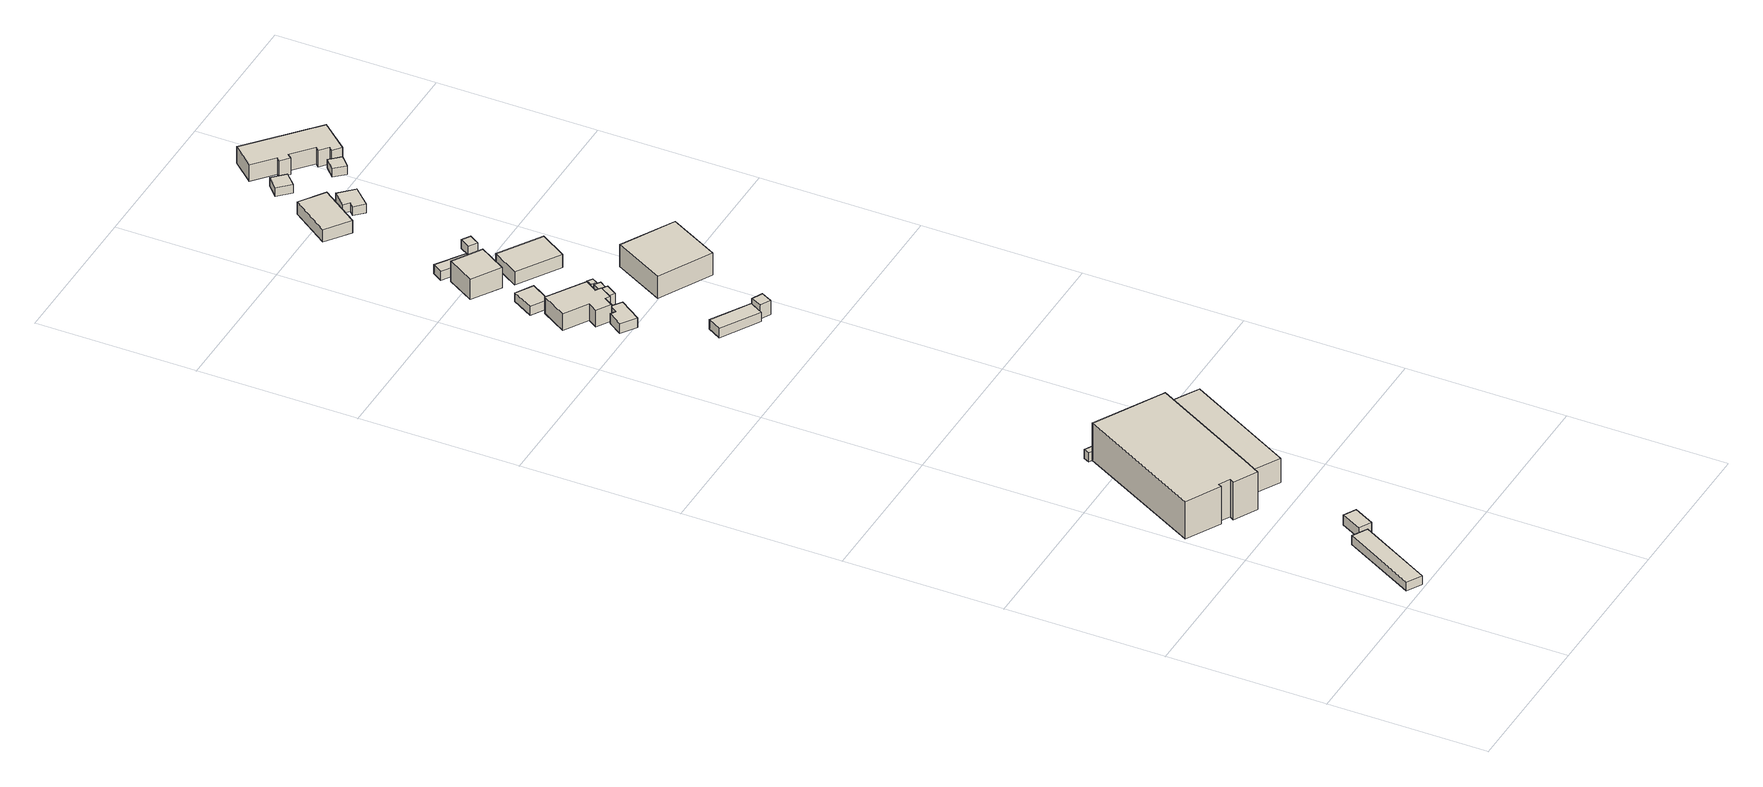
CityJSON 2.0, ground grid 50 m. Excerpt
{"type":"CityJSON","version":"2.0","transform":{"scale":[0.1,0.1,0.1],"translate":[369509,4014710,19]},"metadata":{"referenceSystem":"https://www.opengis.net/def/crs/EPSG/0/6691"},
"CityObjects":{
"building1":{"type":"Building","attributes":{"枝番":1,"利根川水系渡良瀬川洪水浸水想定区域（計画規模）.規模":"L1","利根川水系渡良瀬川洪水浸水想定区域（計画規模）.浸水ランク":"2","利根川水系渡良瀬川洪水浸水想定区域（計画規模）.浸水深":1.57,"利根川水系渡良瀬川洪水浸水想定区域（計画規模）.継続時間":7.4,"利根川水系渡良瀬川洪水浸水想定区域（想定最大規模）.規模":"L2","利根川水系渡良瀬川洪水浸水想定区域（想定最大規模）.浸水ランク":"3","利根川水系渡良瀬川洪水浸水想定区域（想定最大規模）.浸水深":3.12,"利根川水系渡良瀬川洪水浸水想定区域（想定最大規模）.継続時間":21.5,"利根川水系矢場川洪水浸水想定区域（想定最大規模）.規模":"L2","利根川水系矢場川洪水浸水想定区域（想定最大規模）.浸水ランク":"2","利根川水系矢場川洪水浸水想定区域（想定最大規模）.浸水深":0.68,"利根川水系多々良川洪水浸水想定区域（計画規模）.規模":"L1","利根川水系多々良川洪水浸水想定区域（計画規模）.浸水ランク":"1","利根川水系多々良川洪水浸水想定区域（計画規模）.浸水深":0.03,"利根川水系多々良川洪水浸水想定区域（想定最大規模）.規模":"L2","利根川水系多々良川洪水浸水想定区域（想定最大規模）.浸水ランク":"1","利根川水系多々良川洪水浸水想定区域（想定最大規模）.浸水深":0.49,"利根川水系多々良川洪水浸水想定区域（想定最大規模）.継続時間":1.3,"利根川水系利根川洪水浸水想定区域（想定最大規模）.規模":"L2","利根川水系利根川洪水浸水想定区域（想定最大規模）.浸水ランク":"2","利根川水系利根川洪水浸水想定区域（想定最大規模）.浸水深":1.14,"BuildingDetails.prefecture":"10","BuildingDetails.city":"10207"},"geometry":[{"type":"Solid","lod":"1","boundaries":[[[[0,1,2,3]],[[2,4,5,3]],[[1,6,4,2]],[[0,7,6,1]],[[3,5,7,0]],[[4,6,7,5]]]]}]},
"building2":{"type":"Building","attributes":{"枝番":1,"利根川水系渡良瀬川洪水浸水想定区域（計画規模）.規模":"L1","利根川水系渡良瀬川洪水浸水想定区域（計画規模）.浸水ランク":"2","利根川水系渡良瀬川洪水浸水想定区域（計画規模）.浸水深":1.26,"利根川水系渡良瀬川洪水浸水想定区域（計画規模）.継続時間":7.1,"利根川水系渡良瀬川洪水浸水想定区域（想定最大規模）.規模":"L2","利根川水系渡良瀬川洪水浸水想定区域（想定最大規模）.浸水ランク":"2","利根川水系渡良瀬川洪水浸水想定区域（想定最大規模）.浸水深":2.8,"利根川水系渡良瀬川洪水浸水想定区域（想定最大規模）.継続時間":21,"利根川水系矢場川洪水浸水想定区域（想定最大規模）.規模":"L2","利根川水系矢場川洪水浸水想定区域（想定最大規模）.浸水ランク":"1","利根川水系矢場川洪水浸水想定区域（想定最大規模）.浸水深":0.37,"利根川水系矢場川洪水浸水想定区域（想定最大規模）.継続時間":7,"利根川水系多々良川洪水浸水想定区域（計画規模）.規模":"L1","利根川水系多々良川洪水浸水想定区域（想定最大規模）.規模":"L2","利根川水系多々良川洪水浸水想定区域（想定最大規模）.浸水ランク":"1","利根川水系多々良川洪水浸水想定区域（想定最大規模）.浸水深":0.18,"利根川水系利根川洪水浸水想定区域（想定最大規模）.規模":"L2","利根川水系利根川洪水浸水想定区域（想定最大規模）.浸水ランク":"2","利根川水系利根川洪水浸水想定区域（想定最大規模）.浸水深":1.04,"usage":"401","measuredHeight":3.5,"BuildingDetails.prefecture":"10","BuildingDetails.city":"10207","BuildingDetails.surveyYear":2016},"geometry":[{"type":"Solid","lod":"1","boundaries":[[[[8,9,10,11]],[[10,12,13,11]],[[9,14,12,10]],[[8,15,14,9]],[[11,13,15,8]],[[12,14,15,13]]]]}]},
"building3":{"type":"Building","attributes":{"枝番":1,"利根川水系渡良瀬川洪水浸水想定区域（計画規模）.規模":"L1","利根川水系渡良瀬川洪水浸水想定区域（計画規模）.浸水ランク":"2","利根川水系渡良瀬川洪水浸水想定区域（計画規模）.浸水深":1.47,"利根川水系渡良瀬川洪水浸水想定区域（計画規模）.継続時間":6.8,"利根川水系渡良瀬川洪水浸水想定区域（想定最大規模）.規模":"L2","利根川水系渡良瀬川洪水浸水想定区域（想定最大規模）.浸水ランク":"3","利根川水系渡良瀬川洪水浸水想定区域（想定最大規模）.浸水深":3.03,"利根川水系渡良瀬川洪水浸水想定区域（想定最大規模）.継続時間":20,"利根川水系矢場川洪水浸水想定区域（想定最大規模）.規模":"L2","利根川水系矢場川洪水浸水想定区域（想定最大規模）.浸水ランク":"2","利根川水系矢場川洪水浸水想定区域（想定最大規模）.浸水深":0.57,"利根川水系矢場川洪水浸水想定区域（想定最大規模）.継続時間":5,"利根川水系多々良川洪水浸水想定区域（計画規模）.規模":"L1","利根川水系多々良川洪水浸水想定区域（計画規模）.浸水ランク":"1","利根川水系多々良川洪水浸水想定区域（計画規模）.浸水深":0.02,"利根川水系多々良川洪水浸水想定区域（想定最大規模）.規模":"L2","利根川水系多々良川洪水浸水想定区域（想定最大規模）.浸水ランク":"1","利根川水系多々良川洪水浸水想定区域（想定最大規模）.浸水深":0.39,"利根川水系利根川洪水浸水想定区域（想定最大規模）.規模":"L2","利根川水系利根川洪水浸水想定区域（想定最大規模）.浸水ランク":"2","利根川水系利根川洪水浸水想定区域（想定最大規模）.浸水深":1.04,"usage":"401","measuredHeight":15.7,"BuildingDetails.prefecture":"10","BuildingDetails.city":"10207","BuildingDetails.surveyYear":2016},"geometry":[{"type":"Solid","lod":"1","boundaries":[[[[16,17,18,19,20,21,22,23,24,25]],[[24,26,27,25]],[[23,28,26,24]],[[22,29,28,23]],[[21,30,29,22]],[[20,31,30,21]],[[19,32,31,20]],[[18,33,32,19]],[[17,34,33,18]],[[16,35,34,17]],[[25,27,35,16]],[[26,28,29,30,31,32,33,34,35,27]]]]}]},
"building4":{"type":"Building","attributes":{"枝番":1,"利根川水系渡良瀬川洪水浸水想定区域（計画規模）.規模":"L1","利根川水系渡良瀬川洪水浸水想定区域（計画規模）.浸水ランク":"2","利根川水系渡良瀬川洪水浸水想定区域（計画規模）.浸水深":1.47,"利根川水系渡良瀬川洪水浸水想定区域（計画規模）.継続時間":9.9,"利根川水系渡良瀬川洪水浸水想定区域（想定最大規模）.規模":"L2","利根川水系渡良瀬川洪水浸水想定区域（想定最大規模）.浸水ランク":"3","利根川水系渡良瀬川洪水浸水想定区域（想定最大規模）.浸水深":3.03,"利根川水系渡良瀬川洪水浸水想定区域（想定最大規模）.継続時間":29.2,"利根川水系矢場川洪水浸水想定区域（想定最大規模）.規模":"L2","利根川水系矢場川洪水浸水想定区域（想定最大規模）.浸水ランク":"2","利根川水系矢場川洪水浸水想定区域（想定最大規模）.浸水深":0.57,"利根川水系矢場川洪水浸水想定区域（想定最大規模）.継続時間":13.2,"利根川水系多々良川洪水浸水想定区域（計画規模）.規模":"L1","利根川水系多々良川洪水浸水想定区域（計画規模）.浸水ランク":"2","利根川水系多々良川洪水浸水想定区域（計画規模）.浸水深":0.72,"利根川水系多々良川洪水浸水想定区域（想定最大規模）.規模":"L2","利根川水系多々良川洪水浸水想定区域（想定最大規模）.浸水ランク":"1","利根川水系多々良川洪水浸水想定区域（想定最大規模）.浸水深":0.39,"利根川水系多々良川洪水浸水想定区域（想定最大規模）.継続時間":10.6,"利根川水系利根川洪水浸水想定区域（想定最大規模）.規模":"L2","利根川水系利根川洪水浸水想定区域（想定最大規模）.浸水ランク":"2","利根川水系利根川洪水浸水想定区域（想定最大規模）.浸水深":1.04,"measuredHeight":8,"BuildingDetails.prefecture":"10","BuildingDetails.city":"10207"},"geometry":[{"type":"Solid","lod":"1","boundaries":[[[[36,37,38,39]],[[38,40,41,39]],[[37,42,40,38]],[[36,43,42,37]],[[39,41,43,36]],[[40,42,43,41]]]]}]},
"building5":{"type":"Building","attributes":{"枝番":1,"利根川水系渡良瀬川洪水浸水想定区域（計画規模）.規模":"L1","利根川水系渡良瀬川洪水浸水想定区域（計画規模）.浸水ランク":"2","利根川水系渡良瀬川洪水浸水想定区域（計画規模）.浸水深":1.47,"利根川水系渡良瀬川洪水浸水想定区域（計画規模）.継続時間":6.5,"利根川水系渡良瀬川洪水浸水想定区域（想定最大規模）.規模":"L2","利根川水系渡良瀬川洪水浸水想定区域（想定最大規模）.浸水ランク":"3","利根川水系渡良瀬川洪水浸水想定区域（想定最大規模）.浸水深":3.01,"利根川水系渡良瀬川洪水浸水想定区域（想定最大規模）.継続時間":19.4,"利根川水系矢場川洪水浸水想定区域（想定最大規模）.規模":"L2","利根川水系矢場川洪水浸水想定区域（想定最大規模）.浸水ランク":"2","利根川水系矢場川洪水浸水想定区域（想定最大規模）.浸水深":0.57,"利根川水系矢場川洪水浸水想定区域（想定最大規模）.継続時間":3,"利根川水系多々良川洪水浸水想定区域（計画規模）.規模":"L1","利根川水系多々良川洪水浸水想定区域（想定最大規模）.規模":"L2","利根川水系多々良川洪水浸水想定区域（想定最大規模）.浸水ランク":"1","利根川水系多々良川洪水浸水想定区域（想定最大規模）.浸水深":0.39,"利根川水系利根川洪水浸水想定区域（想定最大規模）.規模":"L2","利根川水系利根川洪水浸水想定区域（想定最大規模）.浸水ランク":"2","利根川水系利根川洪水浸水想定区域（想定最大規模）.浸水深":1.14,"measuredHeight":13,"BuildingDetails.prefecture":"10","BuildingDetails.city":"10207"},"geometry":[{"type":"Solid","lod":"1","boundaries":[[[[44,45,46,47,48,49]],[[48,50,51,49]],[[47,52,50,48]],[[46,53,52,47]],[[45,54,53,46]],[[44,55,54,45]],[[49,51,55,44]],[[50,52,53,54,55,51]]]]}]},
"building6":{"type":"Building","attributes":{"枝番":1,"利根川水系渡良瀬川洪水浸水想定区域（計画規模）.規模":"L1","利根川水系渡良瀬川洪水浸水想定区域（計画規模）.浸水ランク":"2","利根川水系渡良瀬川洪水浸水想定区域（計画規模）.浸水深":2.49,"利根川水系渡良瀬川洪水浸水想定区域（計画規模）.継続時間":12.1,"利根川水系渡良瀬川洪水浸水想定区域（想定最大規模）.規模":"L2","利根川水系渡良瀬川洪水浸水想定区域（想定最大規模）.浸水ランク":"3","利根川水系渡良瀬川洪水浸水想定区域（想定最大規模）.浸水深":4.12,"利根川水系渡良瀬川洪水浸水想定区域（想定最大規模）.継続時間":32.4,"利根川水系矢場川洪水浸水想定区域（想定最大規模）.規模":"L2","利根川水系矢場川洪水浸水想定区域（想定最大規模）.浸水ランク":"2","利根川水系矢場川洪水浸水想定区域（想定最大規模）.浸水深":1.58,"利根川水系矢場川洪水浸水想定区域（想定最大規模）.継続時間":16.7,"利根川水系多々良川洪水浸水想定区域（計画規模）.規模":"L1","利根川水系多々良川洪水浸水想定区域（計画規模）.浸水ランク":"2","利根川水系多々良川洪水浸水想定区域（計画規模）.浸水深":0.93,"利根川水系多々良川洪水浸水想定区域（計画規模）.継続時間":5.1,"利根川水系多々良川洪水浸水想定区域（想定最大規模）.規模":"L2","利根川水系多々良川洪水浸水想定区域（想定最大規模）.浸水ランク":"2","利根川水系多々良川洪水浸水想定区域（想定最大規模）.浸水深":1.39,"利根川水系多々良川洪水浸水想定区域（想定最大規模）.継続時間":14.8,"利根川水系利根川洪水浸水想定区域（想定最大規模）.規模":"L2","利根川水系利根川洪水浸水想定区域（想定最大規模）.浸水ランク":"2","利根川水系利根川洪水浸水想定区域（想定最大規模）.浸水深":1.64,"usage":"402","measuredHeight":3.8,"BuildingDetails.prefecture":"10","BuildingDetails.city":"10207","BuildingDetails.surveyYear":2016},"geometry":[{"type":"Solid","lod":"1","boundaries":[[[[56,57,58,59,60,61]],[[60,62,63,61]],[[59,64,62,60]],[[58,65,64,59]],[[57,66,65,58]],[[56,67,66,57]],[[61,63,67,56]],[[62,64,65,66,67,63]]]]}]},
"building7":{"type":"Building","attributes":{"枝番":1,"利根川水系渡良瀬川洪水浸水想定区域（計画規模）.規模":"L1","利根川水系渡良瀬川洪水浸水想定区域（計画規模）.浸水ランク":"2","利根川水系渡良瀬川洪水浸水想定区域（計画規模）.浸水深":1.89,"利根川水系渡良瀬川洪水浸水想定区域（計画規模）.継続時間":12.1,"利根川水系渡良瀬川洪水浸水想定区域（想定最大規模）.規模":"L2","利根川水系渡良瀬川洪水浸水想定区域（想定最大規模）.浸水ランク":"3","利根川水系渡良瀬川洪水浸水想定区域（想定最大規模）.浸水深":3.52,"利根川水系渡良瀬川洪水浸水想定区域（想定最大規模）.継続時間":32.4,"利根川水系矢場川洪水浸水想定区域（想定最大規模）.規模":"L2","利根川水系矢場川洪水浸水想定区域（想定最大規模）.浸水ランク":"2","利根川水系矢場川洪水浸水想定区域（想定最大規模）.浸水深":0.98,"利根川水系矢場川洪水浸水想定区域（想定最大規模）.継続時間":16.7,"利根川水系多々良川洪水浸水想定区域（計画規模）.規模":"L1","利根川水系多々良川洪水浸水想定区域（計画規模）.浸水ランク":"1","利根川水系多々良川洪水浸水想定区域（計画規模）.浸水深":0.33,"利根川水系多々良川洪水浸水想定区域（計画規模）.継続時間":5.1,"利根川水系多々良川洪水浸水想定区域（想定最大規模）.規模":"L2","利根川水系多々良川洪水浸水想定区域（想定最大規模）.浸水ランク":"2","利根川水系多々良川洪水浸水想定区域（想定最大規模）.浸水深":0.79,"利根川水系多々良川洪水浸水想定区域（想定最大規模）.継続時間":14.8,"利根川水系利根川洪水浸水想定区域（想定最大規模）.規模":"L2","利根川水系利根川洪水浸水想定区域（想定最大規模）.浸水ランク":"2","利根川水系利根川洪水浸水想定区域（想定最大規模）.浸水深":1.54,"usage":"411","measuredHeight":7.4,"BuildingDetails.prefecture":"10","BuildingDetails.city":"10207","BuildingDetails.surveyYear":2016},"geometry":[{"type":"Solid","lod":"1","boundaries":[[[[68,69,70,71,72,73,74,75,76,77]],[[76,78,79,77]],[[75,80,78,76]],[[74,81,80,75]],[[73,82,81,74]],[[72,83,82,73]],[[71,84,83,72]],[[70,85,84,71]],[[69,86,85,70]],[[68,87,86,69]],[[77,79,87,68]],[[78,80,81,82,83,84,85,86,87,79]]]]}]},
"building8":{"type":"Building","attributes":{"枝番":1,"利根川水系渡良瀬川洪水浸水想定区域（計画規模）.規模":"L1","利根川水系渡良瀬川洪水浸水想定区域（計画規模）.浸水ランク":"2","利根川水系渡良瀬川洪水浸水想定区域（計画規模）.浸水深":1.99,"利根川水系渡良瀬川洪水浸水想定区域（計画規模）.継続時間":12.1,"利根川水系渡良瀬川洪水浸水想定区域（想定最大規模）.規模":"L2","利根川水系渡良瀬川洪水浸水想定区域（想定最大規模）.浸水ランク":"3","利根川水系渡良瀬川洪水浸水想定区域（想定最大規模）.浸水深":3.62,"利根川水系渡良瀬川洪水浸水想定区域（想定最大規模）.継続時間":32.4,"利根川水系矢場川洪水浸水想定区域（想定最大規模）.規模":"L2","利根川水系矢場川洪水浸水想定区域（想定最大規模）.浸水ランク":"2","利根川水系矢場川洪水浸水想定区域（想定最大規模）.浸水深":1.08,"利根川水系矢場川洪水浸水想定区域（想定最大規模）.継続時間":16.7,"利根川水系多々良川洪水浸水想定区域（計画規模）.規模":"L1","利根川水系多々良川洪水浸水想定区域（計画規模）.浸水ランク":"1","利根川水系多々良川洪水浸水想定区域（計画規模）.浸水深":0.43,"利根川水系多々良川洪水浸水想定区域（計画規模）.継続時間":5.1,"利根川水系多々良川洪水浸水想定区域（想定最大規模）.規模":"L2","利根川水系多々良川洪水浸水想定区域（想定最大規模）.浸水ランク":"2","利根川水系多々良川洪水浸水想定区域（想定最大規模）.浸水深":0.89,"利根川水系多々良川洪水浸水想定区域（想定最大規模）.継続時間":14.8,"利根川水系利根川洪水浸水想定区域（想定最大規模）.規模":"L2","利根川水系利根川洪水浸水想定区域（想定最大規模）.浸水ランク":"2","利根川水系利根川洪水浸水想定区域（想定最大規模）.浸水深":1.54,"measuredHeight":3.2,"BuildingDetails.prefecture":"10","BuildingDetails.city":"10207"},"geometry":[{"type":"Solid","lod":"1","boundaries":[[[[88,89,90,91]],[[90,92,93,91]],[[89,94,92,90]],[[88,95,94,89]],[[91,93,95,88]],[[92,94,95,93]]]]}]},
"building9":{"type":"Building","attributes":{"枝番":1,"利根川水系渡良瀬川洪水浸水想定区域（計画規模）.規模":"L1","利根川水系渡良瀬川洪水浸水想定区域（計画規模）.浸水ランク":"2","利根川水系渡良瀬川洪水浸水想定区域（計画規模）.浸水深":2.08,"利根川水系渡良瀬川洪水浸水想定区域（計画規模）.継続時間":13.3,"利根川水系渡良瀬川洪水浸水想定区域（想定最大規模）.規模":"L2","利根川水系渡良瀬川洪水浸水想定区域（想定最大規模）.浸水ランク":"3","利根川水系渡良瀬川洪水浸水想定区域（想定最大規模）.浸水深":3.71,"利根川水系渡良瀬川洪水浸水想定区域（想定最大規模）.継続時間":34.1,"利根川水系矢場川洪水浸水想定区域（想定最大規模）.規模":"L2","利根川水系矢場川洪水浸水想定区域（想定最大規模）.浸水ランク":"2","利根川水系矢場川洪水浸水想定区域（想定最大規模）.浸水深":1.17,"利根川水系矢場川洪水浸水想定区域（想定最大規模）.継続時間":18.3,"利根川水系多々良川洪水浸水想定区域（計画規模）.規模":"L1","利根川水系多々良川洪水浸水想定区域（計画規模）.浸水ランク":"2","利根川水系多々良川洪水浸水想定区域（計画規模）.浸水深":0.53,"利根川水系多々良川洪水浸水想定区域（計画規模）.継続時間":6.7,"利根川水系多々良川洪水浸水想定区域（想定最大規模）.規模":"L2","利根川水系多々良川洪水浸水想定区域（想定最大規模）.浸水ランク":"2","利根川水系多々良川洪水浸水想定区域（想定最大規模）.浸水深":0.99,"利根川水系多々良川洪水浸水想定区域（想定最大規模）.継続時間":16.5,"利根川水系利根川洪水浸水想定区域（想定最大規模）.規模":"L2","利根川水系利根川洪水浸水想定区域（想定最大規模）.浸水ランク":"2","利根川水系利根川洪水浸水想定区域（想定最大規模）.浸水深":1.64,"usage":"431","measuredHeight":3.9,"BuildingDetails.prefecture":"10","BuildingDetails.city":"10207","BuildingDetails.surveyYear":2016},"geometry":[{"type":"Solid","lod":"1","boundaries":[[[[96,97,98,99]],[[98,100,101,99]],[[97,102,100,98]],[[96,103,102,97]],[[99,101,103,96]],[[100,102,103,101]]]]}]},
"building10":{"type":"Building","attributes":{"枝番":1,"利根川水系渡良瀬川洪水浸水想定区域（計画規模）.規模":"L1","利根川水系渡良瀬川洪水浸水想定区域（計画規模）.浸水ランク":"2","利根川水系渡良瀬川洪水浸水想定区域（計画規模）.浸水深":2.29,"利根川水系渡良瀬川洪水浸水想定区域（計画規模）.継続時間":15.6,"利根川水系渡良瀬川洪水浸水想定区域（想定最大規模）.規模":"L2","利根川水系渡良瀬川洪水浸水想定区域（想定最大規模）.浸水ランク":"3","利根川水系渡良瀬川洪水浸水想定区域（想定最大規模）.浸水深":3.92,"利根川水系渡良瀬川洪水浸水想定区域（想定最大規模）.継続時間":38,"利根川水系矢場川洪水浸水想定区域（想定最大規模）.規模":"L2","利根川水系矢場川洪水浸水想定区域（想定最大規模）.浸水ランク":"2","利根川水系矢場川洪水浸水想定区域（想定最大規模）.浸水深":1.38,"利根川水系矢場川洪水浸水想定区域（想定最大規模）.継続時間":21.6,"利根川水系多々良川洪水浸水想定区域（計画規模）.規模":"L1","利根川水系多々良川洪水浸水想定区域（計画規模）.浸水ランク":"2","利根川水系多々良川洪水浸水想定区域（計画規模）.浸水深":0.73,"利根川水系多々良川洪水浸水想定区域（計画規模）.継続時間":8.9,"利根川水系多々良川洪水浸水想定区域（想定最大規模）.規模":"L2","利根川水系多々良川洪水浸水想定区域（想定最大規模）.浸水ランク":"2","利根川水系多々良川洪水浸水想定区域（想定最大規模）.浸水深":1.18,"利根川水系多々良川洪水浸水想定区域（想定最大規模）.継続時間":19.7,"利根川水系利根川洪水浸水想定区域（想定最大規模）.規模":"L2","利根川水系利根川洪水浸水想定区域（想定最大規模）.浸水ランク":"2","利根川水系利根川洪水浸水想定区域（想定最大規模）.浸水深":1.74,"usage":"401","measuredHeight":3.9,"BuildingDetails.prefecture":"10","BuildingDetails.city":"10207","BuildingDetails.surveyYear":2016},"geometry":[{"type":"Solid","lod":"1","boundaries":[[[[104,105,106,107]],[[106,108,109,107]],[[105,110,108,106]],[[104,111,110,105]],[[107,109,111,104]],[[108,110,111,109]]]]}]},
"building11":{"type":"Building","attributes":{"枝番":1,"利根川水系渡良瀬川洪水浸水想定区域（計画規模）.規模":"L1","利根川水系渡良瀬川洪水浸水想定区域（計画規模）.浸水ランク":"2","利根川水系渡良瀬川洪水浸水想定区域（計画規模）.浸水深":1.9,"利根川水系渡良瀬川洪水浸水想定区域（計画規模）.継続時間":9.9,"利根川水系渡良瀬川洪水浸水想定区域（想定最大規模）.規模":"L2","利根川水系渡良瀬川洪水浸水想定区域（想定最大規模）.浸水ランク":"3","利根川水系渡良瀬川洪水浸水想定区域（想定最大規模）.浸水深":3.53,"利根川水系渡良瀬川洪水浸水想定区域（想定最大規模）.継続時間":28.8,"利根川水系矢場川洪水浸水想定区域（想定最大規模）.規模":"L2","利根川水系矢場川洪水浸水想定区域（想定最大規模）.浸水ランク":"2","利根川水系矢場川洪水浸水想定区域（想定最大規模）.浸水深":0.98,"利根川水系矢場川洪水浸水想定区域（想定最大規模）.継続時間":13.2,"利根川水系多々良川洪水浸水想定区域（計画規模）.規模":"L1","利根川水系多々良川洪水浸水想定区域（計画規模）.浸水ランク":"1","利根川水系多々良川洪水浸水想定区域（計画規模）.浸水深":0.33,"利根川水系多々良川洪水浸水想定区域（想定最大規模）.規模":"L2","利根川水系多々良川洪水浸水想定区域（想定最大規模）.浸水ランク":"2","利根川水系多々良川洪水浸水想定区域（想定最大規模）.浸水深":0.79,"利根川水系多々良川洪水浸水想定区域（想定最大規模）.継続時間":10.5,"利根川水系利根川洪水浸水想定区域（想定最大規模）.規模":"L2","利根川水系利根川洪水浸水想定区域（想定最大規模）.浸水ランク":"2","利根川水系利根川洪水浸水想定区域（想定最大規模）.浸水深":1.34,"usage":"411","measuredHeight":8,"BuildingDetails.prefecture":"10","BuildingDetails.city":"10207","BuildingDetails.surveyYear":2016},"geometry":[{"type":"Solid","lod":"1","boundaries":[[[[112,113,114,115]],[[114,116,117,115]],[[113,118,116,114]],[[112,119,118,113]],[[115,117,119,112]],[[116,118,119,117]]]]}]},
"building12":{"type":"Building","attributes":{"枝番":1,"利根川水系渡良瀬川洪水浸水想定区域（計画規模）.規模":"L1","利根川水系渡良瀬川洪水浸水想定区域（計画規模）.浸水ランク":"2","利根川水系渡良瀬川洪水浸水想定区域（計画規模）.浸水深":2.19,"利根川水系渡良瀬川洪水浸水想定区域（計画規模）.継続時間":13.3,"利根川水系渡良瀬川洪水浸水想定区域（想定最大規模）.規模":"L2","利根川水系渡良瀬川洪水浸水想定区域（想定最大規模）.浸水ランク":"3","利根川水系渡良瀬川洪水浸水想定区域（想定最大規模）.浸水深":3.81,"利根川水系渡良瀬川洪水浸水想定区域（想定最大規模）.継続時間":34.1,"利根川水系矢場川洪水浸水想定区域（想定最大規模）.規模":"L2","利根川水系矢場川洪水浸水想定区域（想定最大規模）.浸水ランク":"2","利根川水系矢場川洪水浸水想定区域（想定最大規模）.浸水深":1.28,"利根川水系矢場川洪水浸水想定区域（想定最大規模）.継続時間":18.3,"利根川水系多々良川洪水浸水想定区域（計画規模）.規模":"L1","利根川水系多々良川洪水浸水想定区域（計画規模）.浸水ランク":"2","利根川水系多々良川洪水浸水想定区域（計画規模）.浸水深":0.63,"利根川水系多々良川洪水浸水想定区域（計画規模）.継続時間":6.7,"利根川水系多々良川洪水浸水想定区域（想定最大規模）.規模":"L2","利根川水系多々良川洪水浸水想定区域（想定最大規模）.浸水ランク":"2","利根川水系多々良川洪水浸水想定区域（想定最大規模）.浸水深":1.09,"利根川水系多々良川洪水浸水想定区域（想定最大規模）.継続時間":16.5,"利根川水系利根川洪水浸水想定区域（想定最大規模）.規模":"L2","利根川水系利根川洪水浸水想定区域（想定最大規模）.浸水ランク":"2","利根川水系利根川洪水浸水想定区域（想定最大規模）.浸水深":1.84,"measuredHeight":5,"BuildingDetails.prefecture":"10","BuildingDetails.city":"10207"},"geometry":[{"type":"Solid","lod":"1","boundaries":[[[[120,121,122,123]],[[122,124,125,123]],[[121,126,124,122]],[[120,127,126,121]],[[123,125,127,120]],[[124,126,127,125]]]]}]},
"building13":{"type":"Building","attributes":{"枝番":1,"利根川水系渡良瀬川洪水浸水想定区域（計画規模）.規模":"L1","利根川水系渡良瀬川洪水浸水想定区域（計画規模）.浸水ランク":"2","利根川水系渡良瀬川洪水浸水想定区域（計画規模）.浸水深":2.49,"利根川水系渡良瀬川洪水浸水想定区域（計画規模）.継続時間":15.6,"利根川水系渡良瀬川洪水浸水想定区域（想定最大規模）.規模":"L2","利根川水系渡良瀬川洪水浸水想定区域（想定最大規模）.浸水ランク":"3","利根川水系渡良瀬川洪水浸水想定区域（想定最大規模）.浸水深":4.12,"利根川水系渡良瀬川洪水浸水想定区域（想定最大規模）.継続時間":38,"利根川水系矢場川洪水浸水想定区域（想定最大規模）.規模":"L2","利根川水系矢場川洪水浸水想定区域（想定最大規模）.浸水ランク":"2","利根川水系矢場川洪水浸水想定区域（想定最大規模）.浸水深":1.58,"利根川水系矢場川洪水浸水想定区域（想定最大規模）.継続時間":21.6,"利根川水系多々良川洪水浸水想定区域（計画規模）.規模":"L1","利根川水系多々良川洪水浸水想定区域（計画規模）.浸水ランク":"2","利根川水系多々良川洪水浸水想定区域（計画規模）.浸水深":0.93,"利根川水系多々良川洪水浸水想定区域（計画規模）.継続時間":8.9,"利根川水系多々良川洪水浸水想定区域（想定最大規模）.規模":"L2","利根川水系多々良川洪水浸水想定区域（想定最大規模）.浸水ランク":"2","利根川水系多々良川洪水浸水想定区域（想定最大規模）.浸水深":1.39,"利根川水系多々良川洪水浸水想定区域（想定最大規模）.継続時間":19.7,"利根川水系利根川洪水浸水想定区域（想定最大規模）.規模":"L2","利根川水系利根川洪水浸水想定区域（想定最大規模）.浸水ランク":"2","利根川水系利根川洪水浸水想定区域（想定最大規模）.浸水深":2.04,"usage":"411","measuredHeight":3.3,"BuildingDetails.prefecture":"10","BuildingDetails.city":"10207","BuildingDetails.surveyYear":2016},"geometry":[{"type":"Solid","lod":"1","boundaries":[[[[128,129,130,131]],[[130,132,133,131]],[[129,134,132,130]],[[128,135,134,129]],[[131,133,135,128]],[[132,134,135,133]]]]}]},
"building14":{"type":"Building","attributes":{"枝番":1,"利根川水系渡良瀬川洪水浸水想定区域（計画規模）.規模":"L1","利根川水系渡良瀬川洪水浸水想定区域（計画規模）.浸水ランク":"2","利根川水系渡良瀬川洪水浸水想定区域（計画規模）.浸水深":2.49,"利根川水系渡良瀬川洪水浸水想定区域（計画規模）.継続時間":15.6,"利根川水系渡良瀬川洪水浸水想定区域（想定最大規模）.規模":"L2","利根川水系渡良瀬川洪水浸水想定区域（想定最大規模）.浸水ランク":"3","利根川水系渡良瀬川洪水浸水想定区域（想定最大規模）.浸水深":4.12,"利根川水系渡良瀬川洪水浸水想定区域（想定最大規模）.継続時間":38,"利根川水系矢場川洪水浸水想定区域（想定最大規模）.規模":"L2","利根川水系矢場川洪水浸水想定区域（想定最大規模）.浸水ランク":"2","利根川水系矢場川洪水浸水想定区域（想定最大規模）.浸水深":1.58,"利根川水系矢場川洪水浸水想定区域（想定最大規模）.継続時間":21.6,"利根川水系多々良川洪水浸水想定区域（計画規模）.規模":"L1","利根川水系多々良川洪水浸水想定区域（計画規模）.浸水ランク":"2","利根川水系多々良川洪水浸水想定区域（計画規模）.浸水深":0.93,"利根川水系多々良川洪水浸水想定区域（計画規模）.継続時間":8.9,"利根川水系多々良川洪水浸水想定区域（想定最大規模）.規模":"L2","利根川水系多々良川洪水浸水想定区域（想定最大規模）.浸水ランク":"2","利根川水系多々良川洪水浸水想定区域（想定最大規模）.浸水深":1.39,"利根川水系多々良川洪水浸水想定区域（想定最大規模）.継続時間":19.7,"利根川水系利根川洪水浸水想定区域（想定最大規模）.規模":"L2","利根川水系利根川洪水浸水想定区域（想定最大規模）.浸水ランク":"2","利根川水系利根川洪水浸水想定区域（想定最大規模）.浸水深":2.14,"BuildingDetails.prefecture":"10","BuildingDetails.city":"10207"},"geometry":[{"type":"Solid","lod":"1","boundaries":[[[[136,137,138,139]],[[138,140,141,139]],[[137,142,140,138]],[[136,143,142,137]],[[139,141,143,136]],[[140,142,143,141]]]]}]},
"building15":{"type":"Building","attributes":{"枝番":1,"利根川水系渡良瀬川洪水浸水想定区域（計画規模）.規模":"L1","利根川水系渡良瀬川洪水浸水想定区域（計画規模）.浸水ランク":"2","利根川水系渡良瀬川洪水浸水想定区域（計画規模）.浸水深":1.7,"利根川水系渡良瀬川洪水浸水想定区域（計画規模）.継続時間":9.7,"利根川水系渡良瀬川洪水浸水想定区域（想定最大規模）.規模":"L2","利根川水系渡良瀬川洪水浸水想定区域（想定最大規模）.浸水ランク":"3","利根川水系渡良瀬川洪水浸水想定区域（想定最大規模）.浸水深":3.33,"利根川水系渡良瀬川洪水浸水想定区域（想定最大規模）.継続時間":28.3,"利根川水系矢場川洪水浸水想定区域（想定最大規模）.規模":"L2","利根川水系矢場川洪水浸水想定区域（想定最大規模）.浸水ランク":"2","利根川水系矢場川洪水浸水想定区域（想定最大規模）.浸水深":0.78,"利根川水系矢場川洪水浸水想定区域（想定最大規模）.継続時間":12.9,"利根川水系多々良川洪水浸水想定区域（計画規模）.規模":"L1","利根川水系多々良川洪水浸水想定区域（計画規模）.浸水ランク":"1","利根川水系多々良川洪水浸水想定区域（計画規模）.浸水深":0.13,"利根川水系多々良川洪水浸水想定区域（想定最大規模）.規模":"L2","利根川水系多々良川洪水浸水想定区域（想定最大規模）.浸水ランク":"2","利根川水系多々良川洪水浸水想定区域（想定最大規模）.浸水深":0.58,"利根川水系多々良川洪水浸水想定区域（想定最大規模）.継続時間":10,"利根川水系利根川洪水浸水想定区域（想定最大規模）.規模":"L2","利根川水系利根川洪水浸水想定区域（想定最大規模）.浸水ランク":"2","利根川水系利根川洪水浸水想定区域（想定最大規模）.浸水深":1.74,"usage":"411","measuredHeight":3.2,"BuildingDetails.prefecture":"10","BuildingDetails.city":"10207","BuildingDetails.surveyYear":2016},"geometry":[{"type":"Solid","lod":"1","boundaries":[[[[144,145,146,147]],[[146,148,149,147]],[[145,150,148,146]],[[144,151,150,145]],[[147,149,151,144]],[[148,150,151,149]]]]}]},
"building16":{"type":"Building","attributes":{"枝番":1,"利根川水系渡良瀬川洪水浸水想定区域（計画規模）.規模":"L1","利根川水系渡良瀬川洪水浸水想定区域（計画規模）.浸水ランク":"2","利根川水系渡良瀬川洪水浸水想定区域（計画規模）.浸水深":1.89,"利根川水系渡良瀬川洪水浸水想定区域（計画規模）.継続時間":12.9,"利根川水系渡良瀬川洪水浸水想定区域（想定最大規模）.規模":"L2","利根川水系渡良瀬川洪水浸水想定区域（想定最大規模）.浸水ランク":"3","利根川水系渡良瀬川洪水浸水想定区域（想定最大規模）.浸水深":3.52,"利根川水系渡良瀬川洪水浸水想定区域（想定最大規模）.継続時間":33.6,"利根川水系矢場川洪水浸水想定区域（想定最大規模）.規模":"L2","利根川水系矢場川洪水浸水想定区域（想定最大規模）.浸水ランク":"2","利根川水系矢場川洪水浸水想定区域（想定最大規模）.浸水深":0.98,"利根川水系矢場川洪水浸水想定区域（想定最大規模）.継続時間":17.9,"利根川水系多々良川洪水浸水想定区域（計画規模）.規模":"L1","利根川水系多々良川洪水浸水想定区域（計画規模）.浸水ランク":"1","利根川水系多々良川洪水浸水想定区域（計画規模）.浸水深":0.33,"利根川水系多々良川洪水浸水想定区域（計画規模）.継続時間":6.2,"利根川水系多々良川洪水浸水想定区域（想定最大規模）.規模":"L2","利根川水系多々良川洪水浸水想定区域（想定最大規模）.浸水ランク":"2","利根川水系多々良川洪水浸水想定区域（想定最大規模）.浸水深":0.79,"利根川水系多々良川洪水浸水想定区域（想定最大規模）.継続時間":16,"利根川水系利根川洪水浸水想定区域（想定最大規模）.規模":"L2","利根川水系利根川洪水浸水想定区域（想定最大規模）.浸水ランク":"2","利根川水系利根川洪水浸水想定区域（想定最大規模）.浸水深":1.54,"usage":"411","measuredHeight":5.7,"BuildingDetails.prefecture":"10","BuildingDetails.city":"10207","BuildingDetails.surveyYear":2016},"geometry":[{"type":"Solid","lod":"1","boundaries":[[[[152,153,154,155]],[[154,156,157,155]],[[153,158,156,154]],[[152,159,158,153]],[[155,157,159,152]],[[156,158,159,157]]]]}]},
"building17":{"type":"Building","attributes":{"枝番":1,"利根川水系渡良瀬川洪水浸水想定区域（計画規模）.規模":"L1","利根川水系渡良瀬川洪水浸水想定区域（計画規模）.浸水ランク":"2","利根川水系渡良瀬川洪水浸水想定区域（計画規模）.浸水深":2.29,"利根川水系渡良瀬川洪水浸水想定区域（計画規模）.継続時間":15.6,"利根川水系渡良瀬川洪水浸水想定区域（想定最大規模）.規模":"L2","利根川水系渡良瀬川洪水浸水想定区域（想定最大規模）.浸水ランク":"3","利根川水系渡良瀬川洪水浸水想定区域（想定最大規模）.浸水深":3.92,"利根川水系渡良瀬川洪水浸水想定区域（想定最大規模）.継続時間":38,"利根川水系矢場川洪水浸水想定区域（想定最大規模）.規模":"L2","利根川水系矢場川洪水浸水想定区域（想定最大規模）.浸水ランク":"2","利根川水系矢場川洪水浸水想定区域（想定最大規模）.浸水深":1.38,"利根川水系矢場川洪水浸水想定区域（想定最大規模）.継続時間":21.6,"利根川水系多々良川洪水浸水想定区域（計画規模）.規模":"L1","利根川水系多々良川洪水浸水想定区域（計画規模）.浸水ランク":"2","利根川水系多々良川洪水浸水想定区域（計画規模）.浸水深":0.73,"利根川水系多々良川洪水浸水想定区域（計画規模）.継続時間":8.9,"利根川水系多々良川洪水浸水想定区域（想定最大規模）.規模":"L2","利根川水系多々良川洪水浸水想定区域（想定最大規模）.浸水ランク":"2","利根川水系多々良川洪水浸水想定区域（想定最大規模）.浸水深":1.18,"利根川水系多々良川洪水浸水想定区域（想定最大規模）.継続時間":19.7,"利根川水系利根川洪水浸水想定区域（想定最大規模）.規模":"L2","利根川水系利根川洪水浸水想定区域（想定最大規模）.浸水ランク":"2","利根川水系利根川洪水浸水想定区域（想定最大規模）.浸水深":1.94,"usage":"441","measuredHeight":7.8,"BuildingDetails.prefecture":"10","BuildingDetails.city":"10207","BuildingDetails.surveyYear":2016},"geometry":[{"type":"Solid","lod":"1","boundaries":[[[[160,161,162,163]],[[162,164,165,163]],[[161,166,164,162]],[[160,167,166,161]],[[163,165,167,160]],[[164,166,167,165]]]]}]},
"building18":{"type":"Building","attributes":{"枝番":1,"利根川水系渡良瀬川洪水浸水想定区域（計画規模）.規模":"L1","利根川水系渡良瀬川洪水浸水想定区域（計画規模）.浸水ランク":"2","利根川水系渡良瀬川洪水浸水想定区域（計画規模）.浸水深":1.9,"利根川水系渡良瀬川洪水浸水想定区域（計画規模）.継続時間":12,"利根川水系渡良瀬川洪水浸水想定区域（想定最大規模）.規模":"L2","利根川水系渡良瀬川洪水浸水想定区域（想定最大規模）.浸水ランク":"3","利根川水系渡良瀬川洪水浸水想定区域（想定最大規模）.浸水深":3.53,"利根川水系渡良瀬川洪水浸水想定区域（想定最大規模）.継続時間":32.3,"利根川水系矢場川洪水浸水想定区域（想定最大規模）.規模":"L2","利根川水系矢場川洪水浸水想定区域（想定最大規模）.浸水ランク":"2","利根川水系矢場川洪水浸水想定区域（想定最大規模）.浸水深":0.98,"利根川水系矢場川洪水浸水想定区域（想定最大規模）.継続時間":16.5,"利根川水系多々良川洪水浸水想定区域（計画規模）.規模":"L1","利根川水系多々良川洪水浸水想定区域（計画規模）.浸水ランク":"1","利根川水系多々良川洪水浸水想定区域（計画規模）.浸水深":0.33,"利根川水系多々良川洪水浸水想定区域（計画規模）.継続時間":4.9,"利根川水系多々良川洪水浸水想定区域（想定最大規模）.規模":"L2","利根川水系多々良川洪水浸水想定区域（想定最大規模）.浸水ランク":"2","利根川水系多々良川洪水浸水想定区域（想定最大規模）.浸水深":0.8,"利根川水系多々良川洪水浸水想定区域（想定最大規模）.継続時間":14.5,"利根川水系利根川洪水浸水想定区域（想定最大規模）.規模":"L2","利根川水系利根川洪水浸水想定区域（想定最大規模）.浸水ランク":"2","利根川水系利根川洪水浸水想定区域（想定最大規模）.浸水深":1.54,"BuildingDetails.prefecture":"10","BuildingDetails.city":"10207"},"geometry":[{"type":"Solid","lod":"1","boundaries":[[[[168,169,170,171]],[[170,172,173,171]],[[169,174,172,170]],[[168,175,174,169]],[[171,173,175,168]],[[172,174,175,173]]]]}]},
"building19":{"type":"Building","attributes":{"枝番":1,"利根川水系渡良瀬川洪水浸水想定区域（計画規模）.規模":"L1","利根川水系渡良瀬川洪水浸水想定区域（計画規模）.浸水ランク":"2","利根川水系渡良瀬川洪水浸水想定区域（計画規模）.浸水深":2.2,"利根川水系渡良瀬川洪水浸水想定区域（計画規模）.継続時間":9,"利根川水系渡良瀬川洪水浸水想定区域（想定最大規模）.規模":"L2","利根川水系渡良瀬川洪水浸水想定区域（想定最大規模）.浸水ランク":"3","利根川水系渡良瀬川洪水浸水想定区域（想定最大規模）.浸水深":3.83,"利根川水系渡良瀬川洪水浸水想定区域（想定最大規模）.継続時間":26.6,"利根川水系矢場川洪水浸水想定区域（計画規模）.規模":"L1","利根川水系矢場川洪水浸水想定区域（計画規模）.浸水ランク":"1","利根川水系矢場川洪水浸水想定区域（計画規模）.浸水深":0.06,"利根川水系矢場川洪水浸水想定区域（想定最大規模）.規模":"L2","利根川水系矢場川洪水浸水想定区域（想定最大規模）.浸水ランク":"2","利根川水系矢場川洪水浸水想定区域（想定最大規模）.浸水深":1.28,"利根川水系矢場川洪水浸水想定区域（想定最大規模）.継続時間":11.8,"利根川水系多々良川洪水浸水想定区域（計画規模）.規模":"L1","利根川水系多々良川洪水浸水想定区域（計画規模）.浸水ランク":"2","利根川水系多々良川洪水浸水想定区域（計画規模）.浸水深":0.63,"利根川水系多々良川洪水浸水想定区域（想定最大規模）.規模":"L2","利根川水系多々良川洪水浸水想定区域（想定最大規模）.浸水ランク":"2","利根川水系多々良川洪水浸水想定区域（想定最大規模）.浸水深":1.09,"利根川水系多々良川洪水浸水想定区域（想定最大規模）.継続時間":8.4,"利根川水系利根川洪水浸水想定区域（想定最大規模）.規模":"L2","利根川水系利根川洪水浸水想定区域（想定最大規模）.浸水ランク":"2","利根川水系利根川洪水浸水想定区域（想定最大規模）.浸水深":1.84,"usage":"411","measuredHeight":5,"BuildingDetails.prefecture":"10","BuildingDetails.city":"10207","BuildingDetails.surveyYear":2016},"geometry":[{"type":"Solid","lod":"1","boundaries":[[[[176,177,178,179]],[[178,180,181,179]],[[177,182,180,178]],[[176,183,182,177]],[[179,181,183,176]],[[180,182,183,181]]]]}]},
"building20":{"type":"Building","attributes":{"枝番":1,"利根川水系渡良瀬川洪水浸水想定区域（計画規模）.規模":"L1","利根川水系渡良瀬川洪水浸水想定区域（計画規模）.浸水ランク":"2","利根川水系渡良瀬川洪水浸水想定区域（計画規模）.浸水深":2.2,"利根川水系渡良瀬川洪水浸水想定区域（計画規模）.継続時間":12.6,"利根川水系渡良瀬川洪水浸水想定区域（想定最大規模）.規模":"L2","利根川水系渡良瀬川洪水浸水想定区域（想定最大規模）.浸水ランク":"3","利根川水系渡良瀬川洪水浸水想定区域（想定最大規模）.浸水深":3.83,"利根川水系渡良瀬川洪水浸水想定区域（想定最大規模）.継続時間":33.1,"利根川水系矢場川洪水浸水想定区域（想定最大規模）.規模":"L2","利根川水系矢場川洪水浸水想定区域（想定最大規模）.浸水ランク":"2","利根川水系矢場川洪水浸水想定区域（想定最大規模）.浸水深":1.28,"利根川水系矢場川洪水浸水想定区域（想定最大規模）.継続時間":17.4,"利根川水系多々良川洪水浸水想定区域（計画規模）.規模":"L1","利根川水系多々良川洪水浸水想定区域（計画規模）.浸水ランク":"2","利根川水系多々良川洪水浸水想定区域（計画規模）.浸水深":0.63,"利根川水系多々良川洪水浸水想定区域（計画規模）.継続時間":5.8,"利根川水系多々良川洪水浸水想定区域（想定最大規模）.規模":"L2","利根川水系多々良川洪水浸水想定区域（想定最大規模）.浸水ランク":"2","利根川水系多々良川洪水浸水想定区域（想定最大規模）.浸水深":1.09,"利根川水系多々良川洪水浸水想定区域（想定最大規模）.継続時間":15.5,"利根川水系利根川洪水浸水想定区域（想定最大規模）.規模":"L2","利根川水系利根川洪水浸水想定区域（想定最大規模）.浸水ランク":"2","利根川水系利根川洪水浸水想定区域（想定最大規模）.浸水深":1.84,"usage":"411","measuredHeight":3.5,"BuildingDetails.prefecture":"10","BuildingDetails.city":"10207","BuildingDetails.surveyYear":2016},"geometry":[{"type":"Solid","lod":"1","boundaries":[[[[184,185,186,187,188,189]],[[188,190,191,189]],[[187,192,190,188]],[[186,193,192,187]],[[185,194,193,186]],[[184,195,194,185]],[[189,191,195,184]],[[190,192,193,194,195,191]]]]}]},
"building21":{"type":"Building","attributes":{"枝番":1,"利根川水系渡良瀬川洪水浸水想定区域（計画規模）.規模":"L1","利根川水系渡良瀬川洪水浸水想定区域（計画規模）.浸水ランク":"2","利根川水系渡良瀬川洪水浸水想定区域（計画規模）.浸水深":1.5,"利根川水系渡良瀬川洪水浸水想定区域（計画規模）.継続時間":9,"利根川水系渡良瀬川洪水浸水想定区域（想定最大規模）.規模":"L2","利根川水系渡良瀬川洪水浸水想定区域（想定最大規模）.浸水ランク":"3","利根川水系渡良瀬川洪水浸水想定区域（想定最大規模）.浸水深":3.13,"利根川水系渡良瀬川洪水浸水想定区域（想定最大規模）.継続時間":26.6,"利根川水系矢場川洪水浸水想定区域（想定最大規模）.規模":"L2","利根川水系矢場川洪水浸水想定区域（想定最大規模）.浸水ランク":"2","利根川水系矢場川洪水浸水想定区域（想定最大規模）.浸水深":0.57,"利根川水系矢場川洪水浸水想定区域（想定最大規模）.継続時間":11.8,"利根川水系多々良川洪水浸水想定区域（計画規模）.規模":"L1","利根川水系多々良川洪水浸水想定区域（計画規模）.浸水ランク":"1","利根川水系多々良川洪水浸水想定区域（計画規模）.浸水深":0.23,"利根川水系多々良川洪水浸水想定区域（想定最大規模）.規模":"L2","利根川水系多々良川洪水浸水想定区域（想定最大規模）.浸水ランク":"1","利根川水系多々良川洪水浸水想定区域（想定最大規模）.浸水深":0.4,"利根川水系多々良川洪水浸水想定区域（想定最大規模）.継続時間":8.4,"利根川水系利根川洪水浸水想定区域（想定最大規模）.規模":"L2","利根川水系利根川洪水浸水想定区域（想定最大規模）.浸水ランク":"2","利根川水系利根川洪水浸水想定区域（想定最大規模）.浸水深":1.44,"BuildingDetails.prefecture":"10","BuildingDetails.city":"10207"},"geometry":[{"type":"Solid","lod":"1","boundaries":[[[[196,197,198,199]],[[198,200,201,199]],[[197,202,200,198]],[[196,203,202,197]],[[199,201,203,196]],[[200,202,203,201]]]]}]},
"building22":{"type":"Building","attributes":{"枝番":1,"利根川水系渡良瀬川洪水浸水想定区域（計画規模）.規模":"L1","利根川水系渡良瀬川洪水浸水想定区域（計画規模）.浸水ランク":"2","利根川水系渡良瀬川洪水浸水想定区域（計画規模）.浸水深":1.8,"利根川水系渡良瀬川洪水浸水想定区域（計画規模）.継続時間":9,"利根川水系渡良瀬川洪水浸水想定区域（想定最大規模）.規模":"L2","利根川水系渡良瀬川洪水浸水想定区域（想定最大規模）.浸水ランク":"3","利根川水系渡良瀬川洪水浸水想定区域（想定最大規模）.浸水深":3.43,"利根川水系渡良瀬川洪水浸水想定区域（想定最大規模）.継続時間":26.6,"利根川水系矢場川洪水浸水想定区域（想定最大規模）.規模":"L2","利根川水系矢場川洪水浸水想定区域（想定最大規模）.浸水ランク":"2","利根川水系矢場川洪水浸水想定区域（想定最大規模）.浸水深":0.88,"利根川水系矢場川洪水浸水想定区域（想定最大規模）.継続時間":11.8,"利根川水系多々良川洪水浸水想定区域（計画規模）.規模":"L1","利根川水系多々良川洪水浸水想定区域（計画規模）.浸水ランク":"1","利根川水系多々良川洪水浸水想定区域（計画規模）.浸水深":0.23,"利根川水系多々良川洪水浸水想定区域（想定最大規模）.規模":"L2","利根川水系多々良川洪水浸水想定区域（想定最大規模）.浸水ランク":"2","利根川水系多々良川洪水浸水想定区域（想定最大規模）.浸水深":0.69,"利根川水系多々良川洪水浸水想定区域（想定最大規模）.継続時間":8.4,"利根川水系利根川洪水浸水想定区域（想定最大規模）.規模":"L2","利根川水系利根川洪水浸水想定区域（想定最大規模）.浸水ランク":"2","利根川水系利根川洪水浸水想定区域（想定最大規模）.浸水深":1.44,"usage":"411","measuredHeight":3.1,"BuildingDetails.prefecture":"10","BuildingDetails.city":"10207","BuildingDetails.surveyYear":2016},"geometry":[{"type":"Solid","lod":"1","boundaries":[[[[204,205,206,207]],[[206,208,209,207]],[[205,210,208,206]],[[204,211,210,205]],[[207,209,211,204]],[[208,210,211,209]]]]}]},
"building23":{"type":"Building","attributes":{"枝番":1,"利根川水系渡良瀬川洪水浸水想定区域（計画規模）.規模":"L1","利根川水系渡良瀬川洪水浸水想定区域（計画規模）.浸水ランク":"2","利根川水系渡良瀬川洪水浸水想定区域（計画規模）.浸水深":1.5,"利根川水系渡良瀬川洪水浸水想定区域（計画規模）.継続時間":9,"利根川水系渡良瀬川洪水浸水想定区域（想定最大規模）.規模":"L2","利根川水系渡良瀬川洪水浸水想定区域（想定最大規模）.浸水ランク":"3","利根川水系渡良瀬川洪水浸水想定区域（想定最大規模）.浸水深":3.13,"利根川水系渡良瀬川洪水浸水想定区域（想定最大規模）.継続時間":26.6,"利根川水系矢場川洪水浸水想定区域（想定最大規模）.規模":"L2","利根川水系矢場川洪水浸水想定区域（想定最大規模）.浸水ランク":"2","利根川水系矢場川洪水浸水想定区域（想定最大規模）.浸水深":0.57,"利根川水系矢場川洪水浸水想定区域（想定最大規模）.継続時間":11.8,"利根川水系多々良川洪水浸水想定区域（計画規模）.規模":"L1","利根川水系多々良川洪水浸水想定区域（計画規模）.浸水ランク":"1","利根川水系多々良川洪水浸水想定区域（計画規模）.浸水深":0.03,"利根川水系多々良川洪水浸水想定区域（想定最大規模）.規模":"L2","利根川水系多々良川洪水浸水想定区域（想定最大規模）.浸水ランク":"1","利根川水系多々良川洪水浸水想定区域（想定最大規模）.浸水深":0.4,"利根川水系多々良川洪水浸水想定区域（想定最大規模）.継続時間":8.4,"利根川水系利根川洪水浸水想定区域（想定最大規模）.規模":"L2","利根川水系利根川洪水浸水想定区域（想定最大規模）.浸水ランク":"2","利根川水系利根川洪水浸水想定区域（想定最大規模）.浸水深":1.14,"usage":"411","measuredHeight":7.7,"BuildingDetails.prefecture":"10","BuildingDetails.city":"10207","BuildingDetails.surveyYear":2016},"geometry":[{"type":"Solid","lod":"1","boundaries":[[[[212,213,214,215,216,217,218,219,220,221,222,223]],[[222,224,225,223]],[[221,226,224,222]],[[220,227,226,221]],[[219,228,227,220]],[[218,229,228,219]],[[217,230,229,218]],[[216,231,230,217]],[[215,232,231,216]],[[214,233,232,215]],[[213,234,233,214]],[[212,235,234,213]],[[223,225,235,212]],[[224,226,227,228,229,230,231,232,233,234,235,225]]]]}]}
},
"vertices":[
[63,32,10],[190,265,10],[238,239,10],[110,6,10],[238,239,40],[110,6,40],[190,265,40],[63,32,40],
[224,260,12],[259,325,12],[298,304,12],[263,239,12],[298,304,46],[263,239,46],[259,325,46],[224,260,46],
[146,609,11],[154,623,11],[120,642,11],[114,630,11],[6,688,11],[220,1082,11],[431,968,11],[437,964,11],[253,629,11],[219,569,11],[253,629,140],[219,569,140],[437,964,140],[431,968,140],[220,1082,140],[6,688,140],[114,630,140],[120,642,140],[154,623,140],[146,609,140],
[215,1091,7],[224,1110,7],[260,1091,7],[250,1072,7],[260,1091,37],[250,1072,37],[224,1110,37],[215,1091,37],
[253,629,10],[437,964,10],[431,968,10],[437,979,10],[552,915,10],[362,569,10],[552,915,93],[362,569,93],[437,979,93],[431,968,93],[437,964,93],[253,629,93],
[176,2524,4],[207,2569,4],[222,2559,4],[239,2584,4],[271,2562,4],[223,2492,4],[271,2562,38],[223,2492,38],[239,2584,38],[222,2559,38],[207,2569,38],[176,2524,38],
[175,2597,4],[193,2626,4],[119,2672,4],[169,2752,4],[284,2680,4],[259,2641,4],[276,2630,4],[251,2590,4],[237,2599,4],[218,2570,4],[237,2599,61],[218,2570,61],[251,2590,61],[276,2630,61],[259,2641,61],[284,2680,61],[169,2752,61],[119,2672,61],[193,2626,61],[175,2597,61],
[140,2783,6],[179,2850,6],[232,2818,6],[192,2752,6],[232,2818,36],[192,2752,36],[179,2850,36],[140,2783,36],
[280,2267,5],[305,2310,5],[425,2240,5],[400,2196,5],[425,2240,37],[400,2196,37],[305,2310,37],[280,2267,37],
[268,2612,3],[290,2648,3],[317,2631,3],[295,2596,3],[317,2631,40],[295,2596,40],[290,2648,40],[268,2612,40],
[134,2966,4],[186,3052,4],[276,2997,4],[223,2911,4],[276,2997,74],[223,2911,74],[186,3052,74],[134,2966,74],
[410,2205,4],[427,2240,4],[461,2223,4],[443,2188,4],[461,2223,52],[443,2188,52],[427,2240,52],[410,2205,52],
[300,2652,3],[315,2673,3],[333,2660,3],[319,2639,3],[333,2660,33],[319,2639,33],[315,2673,33],[300,2652,33],
[311,2679,3],[321,2697,3],[337,2687,3],[327,2669,3],[337,2687,33],[327,2669,33],[321,2697,33],[311,2679,33],
[177,3078,5],[198,3110,5],[285,3053,5],[264,3022,5],[285,3053,35],[264,3022,35],[198,3110,35],[177,3078,35],
[248,2885,5],[301,2969,5],[433,2886,5],[380,2802,5],[433,2886,51],[380,2802,51],[301,2969,51],[248,2885,51],
[371,2503,3],[457,2663,3],[623,2574,3],[537,2414,3],[623,2574,79],[537,2414,79],[457,2663,79],[371,2503,79],
[315,3061,6],[335,3093,6],[361,3077,6],[342,3045,6],[361,3077,36],[342,3045,36],[335,3093,36],[315,3061,36],
[195,3452,2],[281,3575,2],[358,3521,2],[271,3398,2],[358,3521,44],[271,3398,44],[281,3575,44],[195,3452,44],
[340,3432,4],[354,3446,4],[337,3461,4],[377,3503,4],[421,3459,4],[369,3404,4],[421,3459,34],[369,3404,34],[377,3503,34],[337,3461,34],[354,3446,34],[340,3432,34],
[320,3661,8],[356,3697,8],[393,3660,8],[356,3624,8],[393,3660,38],[356,3624,38],[356,3697,38],[320,3661,38],
[471,3560,8],[503,3591,8],[533,3559,8],[500,3528,8],[533,3559,38],[500,3528,38],[503,3591,38],[471,3560,38],
[512,3582,9],[521,3592,9],[495,3615,9],[505,3627,9],[441,3682,9],[429,3668,9],[403,3690,9],[414,3702,9],[350,3757,9],[410,3826,9],[613,3649,9],[537,3561,9],[613,3649,66],[537,3561,66],[410,3826,66],[350,3757,66],[414,3702,66],[403,3690,66],[429,3668,66],[441,3682,66],[505,3627,66],[495,3615,66],[521,3592,66],[512,3582,66]
]}
